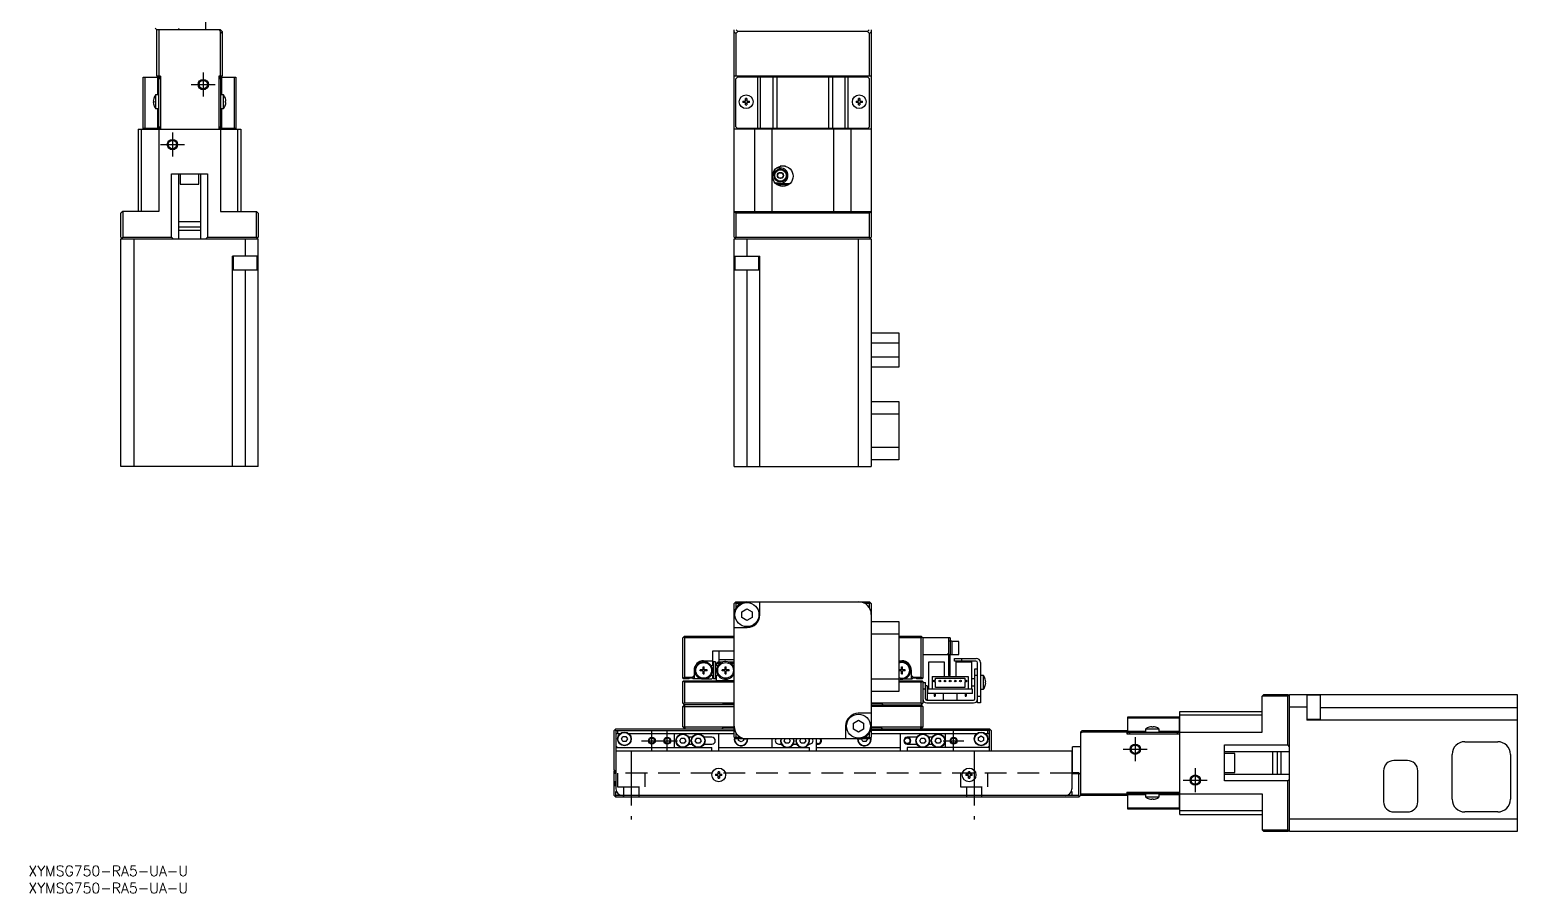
# Model space of a CAD drawing. Extents: x 0 to 880, y -8 to 520.
# Drawn here: x 0.4 to 434.2, y -8 to 243.9 of the extents above; entities that cross this region are included whole.
import ezdxf

# ---------------------------------------------------------------- set-up
doc = ezdxf.new("R2010")
doc.units = 0
doc.header["$LTSCALE"] = 0.5
doc.linetypes.add('CENTER', pattern=[50.8, 31.75, -6.35, 6.35, -6.35])
doc.linetypes.add('DASHED', pattern=[19.05, 12.7, -6.35])
for name, color, linetype in [('MSM_CENTER', 1, 'CENTER'), ('MSM_CONTINUOUS', 7, 'CONTINUOUS'), ('MSM_DASHED', 4, 'DASHED'), ('MSM_NARROW', 5, 'CONTINUOUS'), ('MSM_PART_NUMBER', 7, 'CONTINUOUS')]:
    doc.layers.add(name, color=color, linetype=linetype)
doc.styles.get("Standard").update_dxf_attribs({"font": 'txt.shx', "height": 1, "bigfont": 'bigfont.shx'})

# ---------------------------------------------------------------- blocks, each defined once
blk = doc.blocks.new('*U2')
at = {"layer": 'MSM_PART_NUMBER'}
blk.add_text('XYMSG750-RA5-UA-U', height=3, dxfattribs=at).set_placement((0, -3))
blk = doc.blocks.new('*U3')
at = {"layer": 'MSM_PART_NUMBER'}
blk.add_text('XYMSG750-RA5-UA-U', height=3, dxfattribs=at).set_placement((0, -8))

msp = doc.modelspace()

# ---------------------------------------------------------------- linework, layer by layer
at = {"layer": 'MSM_CENTER'}
for p, q in [((51, 231.36), (51, 224.36)), ((47.5, 227.86), (54.5, 227.86)), ((42, 213.86), (42, 206.86)), ((38.5, 210.36), (45.5, 210.36)), ((181.84, 33.5), (181.84, 39.5)), ((186.34, 33.5), (186.34, 39.5)), ((269.84, 33.5), (269.84, 39.5)), ((178.84, 36.5), (189.34, 36.5)), ((266.84, 36.5), (272.84, 36.5)), ((322.84, 37.5), (322.84, 30.5)), ((175.84, 33.5), (175.84, 13.5)), ((275.84, 33.5), (275.84, 13.5)), ((319.34, 34), (326.34, 34)), ((340.34, 28.5), (340.34, 21.5)), ((336.84, 25), (343.84, 25))]:
    msp.add_line(p, q, dxfattribs=at)
at = {"layer": 'MSM_CONTINUOUS'}
for p, q in [((37, 244.36), (37.5, 243.86)), ((37.5, 230.36), (37.5, 243.86)), ((56, 243.86), (37.5, 243.86)), ((38, 243.86), (38, 230.36)), ((43.6, 243.86), (43.95, 244.21)), ((51.75, 243.86), (51.75, 246.16)), ((56, 243.25), (55.69, 243.86)), ((56, 243.86), (56.5, 243.36)), ((56, 230.36), (56, 243.25)), ((56.5, 242.75), (56, 243.25)), ((56.5, 243.36), (56.5, 230.36)), ((205.84, 183.36), (205.84, 243.86)), ((206.34, 242.75), (205.84, 243.25)), ((206.95, 243.36), (206.34, 242.75)), ((206.45, 243.86), (206.95, 243.36)), ((244.73, 243.36), (206.95, 243.36)), ((244.73, 243.36), (245.23, 243.86)), ((245.34, 242.75), (244.73, 243.36)), ((245.84, 243.25), (245.34, 242.75)), ((245.84, 243.86), (245.84, 183.36)), ((206.34, 242.75), (206.34, 230.36)), ((245.34, 230.36), (245.34, 242.75)), ((33.5, 215.06), (33.5, 230.06)), ((33.5, 230.06), (38.5, 230.06)), ((33.94, 230.06), (33.94, 215.06)), ((38.5, 230.36), (37.5, 230.36)), ((37.71, 224.86), (37.71, 230.06)), ((38, 215.06), (38, 230.06)), ((38.5, 230.36), (38.5, 214.86)), ((56.5, 230.36), (55.5, 230.36)), ((55.5, 230.36), (55.5, 214.86)), ((55.5, 230.06), (60.5, 230.06)), ((56, 230.06), (56, 215.06)), ((56.29, 230.06), (56.29, 224.86)), ((60.06, 215.06), (60.06, 230.06)), ((60.5, 230.06), (60.5, 215.06)), ((245.84, 230.36), (205.84, 230.36)), ((206.84, 230.06), (206.34, 229.56)), ((244.84, 230.06), (206.84, 230.06)), ((212.72, 215.06), (212.72, 230.06)), ((213.43, 230.06), (213.43, 215.06)), ((215.84, 230.36), (215.84, 230.06)), ((217.19, 215.06), (217.19, 230.06)), ((217.59, 230.06), (217.59, 230.36)), ((218.25, 230.06), (218.25, 215.06)), ((221.04, 230.36), (220.84, 230.16)), ((230.84, 230.16), (220.84, 230.16)), ((220.84, 230.16), (220.84, 230.06)), ((230.84, 230.16), (230.64, 230.36)), ((230.84, 230.06), (230.84, 230.16)), ((233.43, 215.06), (233.43, 230.06)), ((234.09, 230.36), (234.09, 230.06)), ((234.49, 230.06), (234.49, 215.06)), ((235.84, 230.06), (235.84, 230.36)), ((238.25, 215.06), (238.25, 230.06)), ((238.96, 230.06), (238.96, 215.06)), ((245.34, 229.56), (244.84, 230.06)), ((38.5, 229.56), (38, 229.56)), ((56, 229.56), (55.5, 229.56)), ((206.34, 215.56), (206.34, 229.56)), ((245.34, 215.56), (245.34, 229.56)), ((36.41, 223.06), (36.54, 223.06)), ((36.54, 222.66), (36.41, 222.66)), ((36.54, 223.81), (36.54, 223.79)), ((36.54, 223.06), (36.54, 222.66)), ((36.54, 221.93), (36.54, 221.91)), ((37.1, 224.86), (37.1, 220.86)), ((38, 224.86), (37.1, 224.86)), ((56.9, 224.86), (56, 224.86)), ((56.9, 220.86), (56.9, 224.86)), ((57.46, 223.79), (57.46, 223.81)), ((57.46, 223.06), (57.59, 223.06)), ((57.46, 222.66), (57.46, 223.06)), ((57.59, 222.66), (57.46, 222.66)), ((57.46, 221.91), (57.46, 221.93)), ((208.41, 223.06), (209.14, 223.06)), ((209.14, 222.66), (208.41, 222.66)), ((209.14, 223.06), (209.14, 223.79)), ((209.14, 221.93), (209.14, 222.66)), ((209.54, 223.79), (209.54, 223.06)), ((209.54, 223.06), (210.27, 223.06)), ((209.54, 222.66), (209.54, 221.93)), ((210.27, 222.66), (209.54, 222.66)), ((241.41, 223.06), (242.14, 223.06)), ((242.14, 222.66), (241.41, 222.66)), ((242.14, 223.06), (242.14, 223.79)), ((242.14, 221.93), (242.14, 222.66)), ((242.54, 223.79), (242.54, 223.06)), ((242.54, 223.06), (243.27, 223.06)), ((243.27, 222.66), (242.54, 222.66)), ((242.54, 222.66), (242.54, 221.93)), ((37.1, 220.86), (38, 220.86)), ((37.71, 215.06), (37.71, 220.86)), ((56, 220.86), (56.9, 220.86)), ((56.29, 220.86), (56.29, 215.06)), ((32, 214.86), (32, 190.86)), ((32, 214.86), (62, 214.86)), ((33, 190.86), (33, 214.86)), ((38.5, 215.06), (33.5, 215.06)), ((38, 215.56), (38.5, 215.56)), ((38, 214.86), (38, 190.86)), ((55.5, 215.56), (56, 215.56)), ((60.5, 215.06), (55.5, 215.06)), ((56, 214.86), (56, 190.86)), ((61, 214.86), (61, 190.86)), ((62, 214.86), (62, 190.86)), ((245.84, 214.86), (205.84, 214.86)), ((206.34, 215.56), (206.84, 215.06)), ((244.84, 215.06), (206.84, 215.06)), ((211.84, 190.86), (211.84, 214.86)), ((215.84, 215.06), (215.84, 214.86)), ((216.84, 214.86), (216.84, 190.86)), ((217.96, 215.06), (217.96, 215.03)), ((217.96, 215.03), (233.72, 215.03)), ((218.57, 215.03), (218.57, 214.86)), ((219.02, 215.06), (219.02, 215.03)), ((219.6, 215.06), (219.6, 215.03)), ((221.07, 215.03), (221.07, 214.86)), ((223.57, 214.86), (223.57, 215.03)), ((228.11, 215.03), (228.11, 214.86)), ((230.61, 214.86), (230.61, 215.03)), ((232.08, 215.06), (232.08, 215.03)), ((232.66, 215.06), (232.66, 215.03)), ((233.11, 214.86), (233.11, 215.03)), ((233.72, 215.03), (233.72, 215.06)), ((234.84, 214.86), (234.84, 190.86)), ((235.84, 214.86), (235.84, 215.06)), ((239.84, 214.86), (239.84, 190.86)), ((244.84, 215.06), (245.34, 215.56)), ((220.81, 204.06), (219.27, 204.06)), ((41.75, 183.36), (41.75, 201.86)), ((41.75, 201.86), (52.25, 201.86)), ((43.75, 201.86), (43.75, 182.86)), ((44.25, 201.86), (44.25, 198.86)), ((49.75, 198.86), (49.75, 201.86)), ((50.25, 182.86), (50.25, 201.86)), ((52.25, 201.86), (52.25, 183.36)), ((218.24, 203.56), (219.34, 203.56)), ((218.47, 201.36), (218.91, 202.11)), ((218.91, 200.61), (218.47, 201.36)), ((218.91, 202.11), (219.77, 202.11)), ((219.77, 200.61), (218.91, 200.61)), ((219.77, 202.11), (220.21, 201.36)), ((220.21, 201.36), (219.77, 200.61)), ((44.25, 198.86), (49.75, 198.86)), ((219.34, 199.16), (217.8, 199.16)), ((222.08, 198.96), (218, 198.96)), ((221.7, 198.66), (218.38, 198.66)), ((27.5, 190.86), (27, 190.36)), ((27, 183.36), (27, 190.36)), ((27.5, 190.86), (27.5, 183.36)), ((38, 190.86), (27.5, 190.86)), ((50.25, 187.86), (43.75, 187.86)), ((56, 190.86), (66.5, 190.86)), ((66.5, 183.36), (66.5, 190.86)), ((67, 190.36), (66.5, 190.86)), ((67, 190.36), (67, 183.36)), ((206.34, 190.36), (205.84, 190.86)), ((205.84, 190.86), (245.84, 190.86)), ((206.34, 190.36), (206.34, 183.36)), ((245.34, 190.36), (206.34, 190.36)), ((245.84, 190.86), (245.34, 190.36)), ((245.34, 183.36), (245.34, 190.36)), ((27, 183.36), (27.5, 182.86)), ((27, 116.46), (27, 182.86)), ((27, 182.86), (67, 182.86)), ((27.25, 183.11), (27.5, 183.36)), ((27.5, 183.36), (41.75, 183.36)), ((30.7, 182.86), (30.7, 116.46)), ((41.75, 183.36), (42.25, 182.86)), ((43.75, 186.36), (50.25, 186.36)), ((43.75, 185.36), (50.25, 185.36)), ((51.75, 182.86), (52.25, 183.36)), ((52.25, 183.36), (66.5, 183.36)), ((63.3, 177.86), (63.3, 182.86)), ((66.5, 183.36), (66.75, 183.11)), ((67, 183.36), (66.5, 182.86)), ((67, 116.46), (67, 182.86)), ((205.84, 183.36), (206.34, 182.86)), ((205.84, 182.86), (245.84, 182.86)), ((205.84, 116.46), (205.84, 182.86)), ((206.09, 183.11), (206.34, 183.36)), ((206.34, 183.36), (245.34, 183.36)), ((209.54, 182.86), (209.54, 177.86)), ((242.14, 116.46), (242.14, 182.86)), ((245.34, 183.36), (245.59, 183.11)), ((245.34, 182.86), (245.84, 183.36)), ((245.84, 182.86), (245.84, 116.46)), ((67, 177.86), (59.51, 177.86)), ((59.51, 116.46), (59.51, 177.86)), ((59.76, 177.86), (59.76, 173.86)), ((59.76, 173.86), (66.76, 173.86)), ((63.21, 173.86), (63.21, 116.46)), ((66.76, 173.86), (66.76, 177.86)), ((205.84, 177.86), (213.33, 177.86)), ((206.08, 177.86), (206.08, 173.86)), ((206.08, 173.86), (213.08, 173.86)), ((209.63, 116.46), (209.63, 173.86)), ((213.08, 173.86), (213.08, 177.86)), ((213.33, 116.46), (213.33, 177.86)), ((245.84, 155.46), (253.84, 155.46)), ((253.84, 152.46), (245.84, 152.46)), ((253.84, 155.46), (253.84, 145.46)), ((245.84, 148.46), (253.84, 148.46)), ((253.84, 145.46), (245.84, 145.46)), ((245.84, 135.46), (253.84, 135.46)), ((253.84, 135.46), (253.84, 118.46)), ((253.84, 131.76), (245.84, 131.76)), ((245.84, 122.16), (253.84, 122.16)), ((253.84, 118.46), (245.84, 118.46)), ((67, 116.46), (27, 116.46)), ((205.84, 116.46), (245.84, 116.46)), ((205.84, 76.5), (206.34, 77)), ((205.84, 37.5), (205.84, 76.5)), ((206.09, 76.75), (206.34, 76.5)), ((206.34, 77), (245.34, 77)), ((207.68, 76.5), (206.34, 76.5)), ((206.34, 76.5), (206.34, 75.16)), ((208.08, 74.13), (209.58, 75)), ((208.08, 72.4), (208.08, 74.13)), ((209.58, 75), (211.08, 74.13)), ((211.08, 74.13), (211.08, 72.4)), ((213.33, 73.21), (213.33, 77)), ((245.34, 76.5), (244, 76.5)), ((245.34, 77), (245.84, 76.5)), ((245.34, 76.5), (245.59, 76.75)), ((245.34, 75.16), (245.34, 76.5)), ((245.84, 76.5), (245.84, 37.5)), ((205.84, 69.51), (209.63, 69.51)), ((209.58, 71.53), (208.08, 72.4)), ((211.08, 72.4), (209.58, 71.53)), ((245.84, 71.3), (253.84, 71.3)), ((253.84, 71.3), (253.84, 50.8)), ((191.34, 67), (190.84, 66.5)), ((190.84, 54.7), (190.84, 66.5)), ((191.34, 66.5), (191.09, 66.75)), ((191.34, 67), (205.84, 67)), ((191.34, 66.5), (191.34, 55)), ((205.84, 66.5), (191.34, 66.5)), ((253.84, 67.6), (245.84, 67.6)), ((253.84, 67), (260.34, 67)), ((260.34, 66.5), (253.84, 66.5)), ((260.34, 67), (260.84, 66.5)), ((260.59, 66.75), (260.34, 66.5)), ((260.34, 55), (260.34, 66.5)), ((268.84, 66.5), (260.84, 66.5)), ((260.84, 66.5), (260.84, 54.7)), ((268.34, 66.5), (268.34, 55.5)), ((269.34, 65.5), (268.34, 65.5)), ((268.84, 66.5), (268.84, 63.5)), ((269.34, 65.5), (269.34, 61.5)), ((271.34, 65.4), (269.34, 65.4)), ((271.34, 61.6), (271.34, 65.4)), ((199.64, 58.55), (199.64, 62.7)), ((199.64, 62.7), (205.84, 62.7)), ((201.39, 62.7), (201.39, 59.5)), ((269.34, 61.5), (260.84, 61.5)), ((268.34, 62), (267.84, 61.5)), ((268.84, 63.5), (268.84, 61.5)), ((268.84, 55.5), (268.84, 61.5)), ((269.34, 61.6), (271.34, 61.6)), ((194.14, 57), (194.14, 54.5)), ((195.94, 56.85), (195.94, 57.15)), ((196.74, 57.15), (195.94, 57.15)), ((196.74, 56.85), (195.94, 56.85)), ((196.47, 57.15), (196.47, 56.85)), ((196.8, 58), (197.09, 58)), ((196.8, 57.2), (196.8, 58)), ((197.09, 57.47), (196.8, 57.47)), ((196.8, 56), (196.8, 56.8)), ((197.09, 56.53), (196.8, 56.53)), ((196.94, 59.8), (199.64, 59.8)), ((197.09, 57.2), (197.09, 58)), ((197.09, 56), (197.09, 56.8)), ((197.94, 57.15), (197.15, 57.15)), ((197.94, 56.85), (197.15, 56.85)), ((197.41, 56.85), (197.41, 57.15)), ((197.94, 56.85), (197.94, 57.15)), ((199.64, 58.55), (199.38, 58.4)), ((200.44, 59.5), (199.84, 59.5)), ((199.84, 59.5), (199.84, 54.5)), ((200.44, 59.5), (200.44, 54.5)), ((201.14, 59.5), (200.64, 59)), ((201.68, 59), (200.64, 59)), ((200.64, 59), (200.64, 58.54)), ((200.78, 58.46), (200.64, 58.54)), ((201.14, 59.5), (202.63, 59.5)), ((201.39, 60.2), (205.84, 60.2)), ((202.34, 56.85), (202.34, 57.15)), ((203.14, 57.15), (202.34, 57.15)), ((203.14, 56.85), (202.34, 56.85)), ((202.87, 57.15), (202.87, 56.85)), ((203.2, 58), (203.49, 58)), ((203.2, 57.2), (203.2, 58)), ((203.49, 57.47), (203.2, 57.47)), ((203.2, 56), (203.2, 56.8)), ((203.49, 56.53), (203.2, 56.53)), ((203.49, 57.2), (203.49, 58)), ((203.49, 56), (203.49, 56.8)), ((204.34, 57.15), (203.55, 57.15)), ((204.34, 56.85), (203.55, 56.85)), ((203.81, 56.85), (203.81, 57.15)), ((204.05, 59.5), (205.84, 59.5)), ((204.34, 56.85), (204.34, 57.15)), ((205.84, 59), (205, 59)), ((205.84, 59.3), (205.64, 59.5)), ((253.84, 59.8), (254.74, 59.8)), ((254.54, 57.15), (253.84, 57.15)), ((254.54, 56.85), (253.84, 56.85)), ((254.27, 57.15), (254.27, 56.85)), ((254.6, 58), (254.89, 58)), ((254.6, 57.2), (254.6, 58)), ((254.89, 57.47), (254.6, 57.47)), ((254.6, 56), (254.6, 56.8)), ((254.89, 56.53), (254.6, 56.53)), ((254.89, 57.2), (254.89, 58)), ((254.89, 56), (254.89, 56.8)), ((255.74, 57.15), (254.95, 57.15)), ((255.74, 56.85), (254.95, 56.85)), ((255.21, 56.85), (255.21, 57.15)), ((255.74, 56.85), (255.74, 57.15)), ((257.54, 54.5), (257.54, 57)), ((262.59, 59.5), (267.09, 59.5)), ((262.59, 51.5), (262.59, 59.5)), ((267.09, 59.5), (267.09, 55.2)), ((270.14, 59.7), (270.14, 60.5)), ((270.14, 60.5), (276.44, 60.5)), ((276.34, 59.7), (270.14, 59.7)), ((270.59, 59.5), (271.59, 59.5)), ((270.59, 55.2), (270.59, 59.5)), ((271.59, 59.5), (271.59, 59.4)), ((274.09, 59.4), (271.59, 59.4)), ((272.14, 60.5), (272.14, 59.7)), ((272.39, 59.4), (272.39, 59.5)), ((273.29, 59.5), (272.39, 59.5)), ((272.77, 59.4), (272.77, 59.5)), ((272.92, 59.4), (272.92, 59.5)), ((273.29, 59.4), (273.29, 59.5)), ((274.09, 59.5), (274.09, 59.4)), ((274.09, 59.5), (275.09, 59.5)), ((275.09, 59.5), (275.09, 51.5)), ((276.04, 48.7), (276.04, 57.5)), ((276.04, 57.5), (276.84, 57.5)), ((276.84, 47.5), (276.84, 59.2)), ((277.64, 59.3), (277.64, 47.5)), ((190.84, 54.7), (190.94, 54.6)), ((190.84, 53.8), (191.04, 54)), ((190.84, 47.5), (190.84, 53.8)), ((190.94, 54.6), (191.34, 55)), ((191.04, 54.5), (190.94, 54.6)), ((191.34, 53.6), (190.99, 53.95)), ((192.58, 54.5), (191.04, 54.5)), ((191.04, 54), (200.64, 54)), ((191.34, 55), (193.64, 55)), ((191.34, 53.6), (191.34, 47.5)), ((205.84, 53.6), (191.34, 53.6)), ((194.14, 55.5), (193.64, 55)), ((193.64, 55), (194.14, 54.65)), ((196.23, 54.5), (193.9, 54.5)), ((196.8, 56), (197.09, 56)), ((197.65, 54.5), (199.34, 54.5)), ((199.34, 54.5), (199.64, 54.8)), ((199.38, 55.6), (199.64, 55.45)), ((199.64, 54.8), (199.64, 55.45)), ((200.44, 54.5), (199.84, 54.5)), ((200.64, 55.46), (201.02, 55.67)), ((200.64, 54), (200.64, 55.46)), ((200.64, 54.1), (205.84, 54.1)), ((203.2, 56), (203.49, 56)), ((245.84, 54.5), (254.03, 54.5)), ((253.84, 54), (260.64, 54)), ((260.34, 53.6), (253.84, 53.6)), ((254.6, 56), (254.89, 56)), ((255.45, 54.5), (257.78, 54.5)), ((258.04, 55), (257.54, 55.5)), ((257.54, 54.65), (258.04, 55)), ((258.04, 55), (260.34, 55)), ((260.64, 54.5), (259.1, 54.5)), ((260.34, 55), (260.74, 54.6)), ((260.69, 53.95), (260.34, 53.6)), ((260.34, 47.5), (260.34, 53.6)), ((260.74, 54.6), (260.64, 54.5)), ((260.64, 54), (260.84, 53.8)), ((260.74, 54.6), (260.84, 54.7)), ((260.84, 53.8), (260.84, 47.5)), ((260.84, 53.5), (261.64, 53.5)), ((261.64, 48.7), (261.64, 53.5)), ((262.14, 52.5), (261.64, 52.5)), ((262.14, 52.5), (262.14, 48.5)), ((263.59, 55.2), (263.59, 51.5)), ((263.59, 55.2), (274.09, 55.2)), ((264.09, 54.15), (264.59, 54.15)), ((264.09, 53.65), (264.09, 54.15)), ((264.59, 53.65), (264.09, 53.65)), ((264.59, 54.7), (273.09, 54.7)), ((264.59, 54.15), (264.59, 54.7)), ((264.59, 52), (264.59, 53.65)), ((268.84, 55.5), (268.34, 55.5)), ((273.09, 54.7), (273.09, 54.15)), ((273.09, 54.15), (273.59, 54.15)), ((273.09, 53.65), (273.09, 52)), ((273.59, 53.65), (273.09, 53.65)), ((273.59, 54.15), (273.59, 53.65)), ((274.09, 55.2), (274.09, 51.5)), ((276.04, 54.5), (275.09, 54.5)), ((275.09, 52.5), (276.04, 52.5)), ((276.84, 55.5), (276.04, 55.5)), ((278.54, 55.5), (277.64, 55.5)), ((278.54, 51.5), (278.54, 55.5)), ((279.1, 54.43), (279.1, 54.45)), ((279.1, 53.7), (279.23, 53.7)), ((279.1, 53.3), (279.1, 53.7)), ((279.23, 53.3), (279.1, 53.3)), ((279.1, 52.55), (279.1, 52.57)), ((253.84, 50.8), (245.84, 50.8)), ((261.64, 51.5), (260.84, 51.5)), ((261.69, 48.5), (262.14, 48.5)), ((262.04, 48.3), (275.64, 48.3)), ((262.34, 50.3), (262.34, 51.5)), ((275.34, 51.5), (262.34, 51.5)), ((275.34, 50.3), (262.34, 50.3)), ((264.22, 50.3), (264.22, 49.5)), ((264.22, 49.5), (264.47, 49.5)), ((264.47, 50.3), (264.47, 49.5)), ((273.09, 52), (264.59, 52)), ((266.84, 50.3), (266.84, 48.3)), ((270.84, 48.3), (270.84, 50.3)), ((273.22, 50.3), (273.22, 49.5)), ((273.22, 49.5), (273.47, 49.5)), ((273.47, 50.3), (273.47, 49.5)), ((275.34, 50.3), (275.34, 51.5)), ((276.84, 49.5), (277.64, 49.5)), ((277.64, 51.5), (278.54, 51.5)), ((360.34, 50), (359.84, 49.5)), ((359.84, 39), (359.84, 49.5)), ((367.34, 49.5), (359.84, 49.5)), ((360.34, 50), (367.34, 50)), ((367.84, 49.5), (367.34, 50)), ((367.34, 49.5), (367.59, 49.75)), ((367.34, 35.25), (367.34, 49.5)), ((367.84, 10), (367.84, 50)), ((367.84, 50), (434.24, 50)), ((372.84, 50), (372.84, 42.51)), ((376.84, 49.76), (372.84, 49.76)), ((376.84, 42.76), (376.84, 49.76)), ((434.24, 50), (434.24, 10)), ((191.34, 47), (190.84, 47.5)), ((191.34, 47), (190.84, 46.5)), ((190.84, 46.5), (205.84, 46.5)), ((190.84, 40.5), (190.84, 46.5)), ((191.34, 47.5), (191.09, 47.25)), ((191.34, 47.5), (205.84, 47.5)), ((191.34, 47), (191.34, 40.5)), ((205.84, 47), (191.34, 47)), ((202.44, 47), (202.74, 47.3)), ((205.84, 47.3), (202.74, 47.3)), ((245.84, 44.49), (242.05, 44.49)), ((245.84, 47.5), (260.34, 47.5)), ((248.94, 47.3), (245.84, 47.3)), ((245.84, 47), (260.34, 47)), ((260.84, 46.5), (245.84, 46.5)), ((248.94, 47.3), (249.24, 47)), ((260.59, 47.25), (260.34, 47.5)), ((260.84, 47.5), (260.34, 47)), ((260.34, 40.5), (260.34, 47)), ((260.34, 47), (260.84, 46.5)), ((260.84, 46.5), (260.84, 40.5)), ((262.04, 47.5), (275.64, 47.5)), ((277.64, 47.5), (276.84, 47.5)), ((320.64, 38.5), (320.64, 43.5)), ((320.64, 43.5), (335.64, 43.5)), ((335.64, 43.5), (335.64, 38.5)), ((335.84, 15), (335.84, 45)), ((335.84, 45), (359.84, 45)), ((335.84, 44), (359.84, 44)), ((372.84, 46.3), (367.84, 46.3)), ((376.84, 46.21), (434.24, 46.21)), ((171.34, 40), (170.84, 39.5)), ((170.84, 28), (170.84, 39.5)), ((171.34, 39.5), (171.09, 39.75)), ((171.34, 40), (205.84, 40)), ((171.34, 39.5), (205.84, 39.5)), ((171.34, 39.5), (171.34, 22.5)), ((171.84, 39.5), (171.84, 38.5)), ((190.84, 40.5), (205.84, 40.5)), ((190.84, 40.5), (191.34, 40)), ((191.34, 40.5), (191.55, 40)), ((202.34, 40), (202.64, 40.3)), ((205.84, 40.3), (202.64, 40.3)), ((238.35, 40.79), (238.35, 37)), ((240.6, 41.6), (242.1, 42.47)), ((240.6, 39.87), (240.6, 41.6)), ((242.1, 39), (240.6, 39.87)), ((242.1, 42.47), (243.6, 41.6)), ((243.6, 39.87), (242.1, 39)), ((243.6, 41.6), (243.6, 39.87)), ((245.84, 40.5), (260.84, 40.5)), ((248.74, 40.3), (245.84, 40.3)), ((245.84, 40), (280.34, 40)), ((280.34, 39.5), (245.84, 39.5)), ((248.74, 40.3), (249.04, 40)), ((249.04, 40.5), (249.04, 40.3)), ((260.34, 40.5), (260.13, 40)), ((260.84, 40.5), (260.34, 40)), ((279.84, 38.5), (279.84, 39.5)), ((280.84, 39.5), (280.34, 40)), ((280.59, 39.75), (280.34, 39.5)), ((280.34, 33.5), (280.34, 39.5)), ((280.84, 39.5), (280.84, 33.5)), ((306.84, 39), (307.34, 39.5)), ((307.34, 39.5), (320.34, 39.5)), ((307.95, 39.5), (307.45, 39)), ((320.34, 39.5), (320.34, 38.5)), ((335.64, 43.06), (320.64, 43.06)), ((320.64, 39.29), (325.84, 39.29)), ((329.84, 39.9), (325.84, 39.9)), ((325.84, 39.9), (325.84, 39)), ((326.91, 40.46), (326.89, 40.46)), ((327.64, 40.46), (327.64, 40.59)), ((328.04, 40.46), (327.64, 40.46)), ((328.04, 40.59), (328.04, 40.46)), ((328.79, 40.46), (328.77, 40.46)), ((329.84, 39), (329.84, 39.9)), ((329.84, 39.29), (335.64, 39.29)), ((372.84, 42.76), (376.84, 42.76)), ((434.24, 42.51), (372.84, 42.51)), ((172.52, 38.5), (171.34, 38.5)), ((171.84, 34.5), (171.34, 35)), ((172.97, 37), (173.41, 37.75)), ((173.41, 36.25), (172.97, 37)), ((173.41, 37.75), (174.27, 37.75)), ((174.27, 36.25), (173.41, 36.25)), ((174.27, 37.75), (174.71, 37)), ((174.71, 37), (174.27, 36.25)), ((205.84, 38.5), (175.16, 38.5)), ((188.34, 38.5), (188.34, 34.5)), ((189.97, 36.5), (190.41, 37.25)), ((190.41, 35.75), (189.97, 36.5)), ((190.41, 37.25), (191.27, 37.25)), ((191.27, 35.75), (190.41, 35.75)), ((191.27, 37.25), (191.71, 36.5)), ((191.71, 36.5), (191.27, 35.75)), ((193.61, 37.5), (192.57, 37.5)), ((192.57, 35.5), (193.61, 35.5)), ((194.47, 36.5), (194.91, 37.25)), ((194.91, 35.75), (194.47, 36.5)), ((194.91, 37.25), (195.77, 37.25)), ((195.77, 35.75), (194.91, 35.75)), ((195.77, 37.25), (196.21, 36.5)), ((196.21, 36.5), (195.77, 35.75)), ((199.34, 37.5), (197.07, 37.5)), ((197.07, 35.5), (199.34, 35.5)), ((201.34, 33.5), (201.34, 38.5)), ((206.34, 37), (205.84, 37.5)), ((206.09, 37.25), (206.34, 37.5)), ((206.34, 38.84), (206.34, 37.5)), ((206.34, 37.5), (207.68, 37.5)), ((245.34, 37), (206.34, 37)), ((207.09, 36.57), (207.09, 37)), ((207.84, 36.13), (207.09, 36.57)), ((208.59, 36.57), (207.84, 36.13)), ((208.59, 37), (208.59, 36.57)), ((216.84, 37), (216.84, 34.5)), ((218.84, 35.5), (219.61, 35.5)), ((220.47, 36.5), (220.76, 37)), ((220.91, 35.75), (220.47, 36.5)), ((221.77, 35.75), (220.91, 35.75)), ((222.21, 36.5), (221.77, 35.75)), ((221.92, 37), (222.21, 36.5)), ((223.07, 35.5), (224.11, 35.5)), ((224.97, 36.5), (225.26, 37)), ((225.41, 35.75), (224.97, 36.5)), ((226.27, 35.75), (225.41, 35.75)), ((226.71, 36.5), (226.27, 35.75)), ((226.42, 37), (226.71, 36.5)), ((227.57, 35.5), (227.84, 35.5)), ((229.84, 33.5), (229.84, 37)), ((243.41, 36.25), (242.97, 37)), ((244.27, 36.25), (243.41, 36.25)), ((244, 37.5), (245.34, 37.5)), ((244.71, 37), (244.27, 36.25)), ((245.34, 37.5), (245.34, 38.84)), ((245.59, 37.25), (245.34, 37.5)), ((245.84, 37.5), (245.34, 37)), ((276.52, 38.5), (245.84, 38.5)), ((254.34, 33.5), (254.34, 38.5)), ((259.11, 37.5), (256.34, 37.5)), ((256.34, 35.5), (259.11, 35.5)), ((259.97, 36.5), (260.41, 37.25)), ((260.41, 35.75), (259.97, 36.5)), ((260.41, 37.25), (261.27, 37.25)), ((261.27, 35.75), (260.41, 35.75)), ((261.27, 37.25), (261.71, 36.5)), ((261.71, 36.5), (261.27, 35.75)), ((263.61, 37.5), (262.57, 37.5)), ((262.57, 35.5), (263.61, 35.5)), ((264.47, 36.5), (264.91, 37.25)), ((264.91, 35.75), (264.47, 36.5)), ((264.91, 37.25), (265.77, 37.25)), ((265.77, 35.75), (264.91, 35.75)), ((265.77, 37.25), (266.21, 36.5)), ((266.21, 36.5), (265.77, 35.75)), ((267.34, 38.5), (267.34, 34.5)), ((277.09, 37.43), (277.84, 37.87)), ((277.09, 36.57), (277.09, 37.43)), ((277.84, 36.13), (277.09, 36.57)), ((277.84, 37.87), (278.59, 37.43)), ((278.59, 36.57), (277.84, 36.13)), ((278.59, 37.43), (278.59, 36.57)), ((280.34, 38.5), (279.16, 38.5)), ((280.34, 35), (279.84, 34.5)), ((304.54, 27.1), (304.54, 34.75)), ((306.84, 34.75), (304.54, 34.75)), ((307.45, 39), (306.84, 38.69)), ((306.84, 39), (306.84, 20.5)), ((320.34, 39), (307.45, 39)), ((320.34, 38.5), (335.84, 38.5)), ((320.64, 39), (335.64, 39)), ((321.14, 39), (321.14, 38.5)), ((335.14, 38.5), (335.14, 39)), ((335.84, 39), (359.84, 39)), ((348.84, 24.75), (348.84, 35.25)), ((348.84, 35.25), (367.34, 35.25)), ((367.84, 34.75), (367.34, 35.25)), ((418.94, 36.2), (428.54, 36.2)), ((171.34, 34.5), (199.34, 34.5)), ((171.34, 33.5), (304.34, 33.5)), ((199.34, 33.5), (199.34, 34.5)), ((201.34, 34.5), (227.84, 34.5)), ((227.84, 33.5), (227.84, 34.5)), ((229.84, 34.5), (254.34, 34.5)), ((280.34, 34.5), (256.34, 34.5)), ((256.34, 34.5), (256.34, 33.5)), ((304.34, 33.5), (304.34, 22.5)), ((304.54, 33), (304.34, 33)), ((367.84, 33.25), (348.84, 33.25)), ((351.84, 32.75), (348.84, 32.75)), ((351.84, 27.25), (351.84, 32.75)), ((362.84, 33.25), (362.84, 26.75)), ((364.34, 26.75), (364.34, 33.25)), ((365.34, 26.75), (365.34, 33.25)), ((402.24, 30.7), (398.24, 30.7)), ((415.24, 19.4), (415.24, 32.5)), ((432.24, 32.5), (432.24, 19.4)), ((170.84, 28), (171.24, 27.6)), ((170.84, 27.7), (170.94, 27.8)), ((170.84, 20.5), (170.84, 27.7)), ((171.34, 27.2), (170.84, 27.2)), ((170.84, 27), (171.34, 27)), ((170.94, 27.7), (170.94, 27.9)), ((171.14, 27), (171.34, 26.8)), ((171.24, 27.6), (171.34, 27.7)), ((171.24, 27.6), (171.34, 27.5)), ((171.24, 27.6), (171.24, 27.4)), ((171.24, 27.4), (171.34, 27.4)), ((200.41, 26.7), (201.14, 26.7)), ((201.14, 26.3), (200.41, 26.3)), ((201.14, 26.7), (201.14, 27.43)), ((201.14, 25.57), (201.14, 26.3)), ((201.54, 27.43), (201.54, 26.7)), ((201.54, 26.7), (202.27, 26.7)), ((202.27, 26.3), (201.54, 26.3)), ((201.54, 26.3), (201.54, 25.57)), ((273.41, 26.7), (274.14, 26.7)), ((274.14, 26.3), (273.41, 26.3)), ((274.14, 26.7), (274.14, 27.43)), ((274.14, 25.57), (274.14, 26.3)), ((274.54, 27.43), (274.54, 26.7)), ((274.54, 26.7), (275.27, 26.7)), ((274.54, 26.3), (274.54, 25.57)), ((275.27, 26.3), (274.54, 26.3)), ((306.34, 27.1), (304.34, 27.1)), ((304.34, 27), (306.44, 27)), ((306.34, 26.8), (304.34, 26.8)), ((306.49, 26.95), (306.34, 27.1)), ((306.34, 26.8), (306.49, 26.95)), ((306.34, 20.5), (306.34, 26.8)), ((306.84, 26.6), (306.49, 26.95)), ((348.84, 27.25), (351.84, 27.25)), ((348.84, 26.75), (367.84, 26.75)), ((395.24, 27.7), (395.24, 18.7)), ((405.24, 18.7), (405.24, 27.7)), ((171.04, 23.3), (171.04, 24.5)), ((171.34, 24.5), (171.04, 24.5)), ((171.34, 23.3), (171.04, 23.3)), ((171.34, 20.5), (171.34, 21.7)), ((171.34, 21.7), (171.51, 21.7)), ((304.17, 21.7), (304.34, 21.7)), ((304.34, 21.7), (304.34, 20.5)), ((367.34, 24.75), (348.84, 24.75)), ((367.34, 24.75), (367.84, 25.25)), ((367.34, 10.5), (367.34, 24.75)), ((171.34, 20), (170.84, 20.5)), ((171.34, 20.5), (171.09, 20.25)), ((306.34, 20.5), (171.34, 20.5)), ((306.34, 20), (171.34, 20)), ((306.59, 20.25), (306.34, 20.5)), ((306.34, 20), (306.84, 20.5)), ((306.84, 21), (320.34, 21)), ((320.34, 20.5), (306.84, 20.5)), ((320.34, 21.5), (335.84, 21.5)), ((320.34, 21.5), (320.34, 20.5)), ((320.64, 16.5), (320.64, 21.5)), ((335.64, 21), (320.64, 21)), ((325.84, 20.71), (320.64, 20.71)), ((321.14, 21.5), (321.14, 21)), ((325.84, 21), (325.84, 20.1)), ((325.84, 20.1), (329.84, 20.1)), ((326.89, 19.54), (326.91, 19.54)), ((327.64, 19.54), (328.04, 19.54)), ((327.64, 19.41), (327.64, 19.54)), ((328.04, 19.54), (328.04, 19.41)), ((328.77, 19.54), (328.79, 19.54)), ((329.84, 20.1), (329.84, 21)), ((335.64, 20.71), (329.84, 20.71)), ((335.14, 21), (335.14, 21.5)), ((335.64, 21.5), (335.64, 16.5)), ((335.84, 21), (359.84, 21)), ((359.84, 21), (359.84, 10.5)), ((320.64, 16.94), (335.64, 16.94)), ((335.64, 16.5), (320.64, 16.5)), ((359.84, 16), (335.84, 16)), ((335.84, 15), (359.84, 15)), ((367.84, 13.7), (434.24, 13.7)), ((398.24, 15.7), (402.24, 15.7)), ((428.54, 15.7), (418.94, 15.7)), ((359.84, 10.5), (367.34, 10.5)), ((359.84, 10.5), (360.34, 10)), ((367.34, 10), (360.34, 10)), ((367.59, 10.25), (367.34, 10.5)), ((367.34, 10), (367.84, 10.5)), ((434.24, 10), (367.84, 10))]:
    msp.add_line(p, q, dxfattribs=at)
for centre, radius in [((51, 227.86), 1.23), ((209.34, 222.86), 2), ((242.34, 222.86), 2), ((42, 210.36), 1.23), ((220.04, 201.16), 3), ((219.34, 201.36), 1.9), ((219.34, 201.36), 1.67), ((219.34, 201.36), 0.9), ((209.58, 73.26), 3.5), ((196.94, 57), 2.6), ((196.94, 57), 2.3), ((203.34, 57), 2.3), ((265.84, 53.9), 0.25), ((267.34, 53.9), 0.25), ((268.84, 53.9), 0.25), ((270.34, 53.9), 0.25), ((271.84, 53.9), 0.25), ((242.1, 40.74), 3.5), ((173.84, 37), 2), ((173.84, 37), 1.9), ((181.84, 36.5), 0.783), ((186.34, 36.5), 0.783), ((190.84, 36.5), 2), ((190.84, 36.5), 1.9), ((195.34, 36.5), 2), ((195.34, 36.5), 1.9), ((256.34, 36.5), 0.783), ((260.84, 36.5), 2), ((260.84, 36.5), 1.9), ((265.34, 36.5), 2), ((265.34, 36.5), 1.9), ((269.84, 36.5), 0.783), ((277.84, 37), 2), ((277.84, 37), 1.9), ((322.84, 34), 1.23), ((201.34, 26.5), 2), ((274.34, 26.5), 2), ((340.34, 25), 1.23)]:
    msp.add_circle(centre, radius, dxfattribs=at)
for centre, radius, start, end in [((39.6, 222.86), 3.19, 163.0947, 176.4096), ((39.6, 222.86), 3.19, 183.5903, 196.9053), ((39.6, 222.86), 3.2, 141.3178, 162.73), ((39.6, 222.86), 3.2, 197.27, 218.6822), ((54.4, 222.86), 3.2, 17.27, 38.6822), ((54.4, 222.86), 3.2, 321.3178, 342.73), ((54.4, 222.86), 3.19, 3.5904, 16.9053), ((54.4, 222.86), 3.19, 343.0947, 356.4097), ((209.34, 222.86), 0.95, 167.8468, 192.1532), ((209.34, 222.86), 0.435, 152.6335, 207.3665), ((209.34, 222.86), 0.95, 77.8468, 102.1532), ((209.34, 222.86), 0.435, 62.6335, 117.3665), ((209.34, 222.86), 0.435, 242.6335, 297.3665), ((209.34, 222.86), 0.95, 257.8468, 282.1532), ((209.34, 222.86), 0.435, 332.6335, 27.3665), ((209.34, 222.86), 0.95, 347.8468, 12.1532), ((242.34, 222.86), 0.95, 167.8468, 192.1532), ((242.34, 222.86), 0.435, 152.6335, 207.3665), ((242.34, 222.86), 0.95, 77.8468, 102.1532), ((242.34, 222.86), 0.435, 62.6335, 117.3665), ((242.34, 222.86), 0.435, 242.6335, 297.3665), ((242.34, 222.86), 0.95, 257.8468, 282.1532), ((242.34, 222.86), 0.435, 332.6335, 27.3665), ((242.34, 222.86), 0.95, 347.8468, 12.1532), ((219.34, 201.36), 2.2, 270.0004, 89.9996), ((209.54, 73.3), 3.7, 90, 180), ((242.14, 73.3), 3.7, 0, 90), ((209.63, 73.21), 3.7, 270, 0), ((196.94, 57), 2.8, 90, 180), ((196.74, 57.2), 0.06, 270, 0), ((196.74, 56.8), 0.06, 0, 90), ((197.15, 57.2), 0.06, 180, 270), ((197.15, 56.8), 0.06, 90, 180), ((200.14, 57), 1.59, 100.8931, 126.1972), ((200.26, 56.89), 1.75, 120, 127.006), ((200.14, 57), 1.59, 53.8028, 79.1069), ((203.34, 57), 2.6, 15.9424, 344.0576), ((200.03, 56.89), 1.75, 52.994, 64.5052), ((203.14, 57.2), 0.06, 270, 0), ((203.14, 56.8), 0.06, 0, 90), ((203.55, 57.2), 0.06, 180, 270), ((203.55, 56.8), 0.06, 90, 180), ((254.74, 57), 2.6, 249.7478, 110.2522), ((254.74, 57), 2.3, 246.9643, 113.0357), ((254.54, 57.2), 0.06, 270, 0), ((254.54, 56.8), 0.06, 0, 90), ((254.74, 57), 2.8, 0, 90), ((254.95, 57.2), 0.06, 180, 270), ((254.95, 56.8), 0.06, 90, 180), ((276.34, 59.2), 0.5, 0, 90), ((276.44, 59.3), 1.2, 0, 90), ((193.24, 53.75), 1, 48.5904, 131.4096), ((200.14, 57), 1.59, 233.8028, 259.1069), ((200.26, 57.11), 1.75, 232.994, 240), ((200.14, 57), 1.59, 280.8931, 306.1972), ((200.03, 57.11), 1.75, 304.5052, 307.006), ((258.44, 53.75), 1, 48.5904, 131.4096), ((258.44, 54.75), 1, 228.5904, 311.4096), ((276.04, 53.5), 3.2, 17.27, 38.6822), ((276.04, 53.5), 3.2, 321.3178, 342.73), ((276.04, 53.5), 3.19, 3.5903, 16.9053), ((276.04, 53.5), 3.19, 343.0947, 356.4097), ((262.04, 48.7), 1.2, 180, 270), ((262.04, 48.7), 0.4, 180, 270), ((275.64, 48.7), 0.4, 270, 0), ((275.64, 48.7), 1.2, 270, 0), ((242.05, 40.79), 3.7, 90, 180), ((209.54, 40.7), 3.7, 180, 270), ((242.14, 40.7), 3.7, 270, 0), ((327.84, 37.4), 3.2, 107.27, 128.6822), ((327.84, 37.4), 3.19, 93.5903, 106.9053), ((327.84, 37.4), 3.19, 73.0947, 86.4097), ((327.84, 37.4), 3.2, 51.3178, 72.73), ((199.34, 36.5), 1, 270, 90), ((207.84, 37), 2, 167.0278, 0), ((207.84, 37), 1.9, 168.9343, 0), ((218.84, 36.5), 1, 150, 270), ((221.34, 36.5), 2, 165.5225, 14.4775), ((221.34, 36.5), 1.9, 164.7425, 15.2575), ((225.84, 36.5), 2, 165.5225, 14.4775), ((225.84, 36.5), 1.9, 164.7425, 15.2575), ((227.84, 36.5), 1, 270, 30), ((230.34, 36.5), 0.783, 230.3451, 39.6549), ((243.84, 37), 2, 180, 12.9722), ((243.84, 37), 1.9, 180, 11.0657), ((256.34, 36.5), 1, 90, 270), ((418.94, 32.5), 3.7, 90, 180), ((428.54, 32.5), 3.7, 0, 90), ((398.24, 27.7), 3, 90, 180), ((402.24, 27.7), 3, 0, 90), ((171.24, 27.7), 0.3, 180, 270), ((201.34, 26.5), 0.95, 167.8468, 192.1532), ((201.34, 26.5), 0.435, 152.6335, 207.3665), ((201.34, 26.5), 0.95, 77.8468, 102.1532), ((201.34, 26.5), 0.435, 62.6335, 117.3665), ((201.34, 26.5), 0.435, 242.6335, 297.3665), ((201.34, 26.5), 0.435, 332.6335, 27.3665), ((201.34, 26.5), 0.95, 347.8468, 12.1532), ((274.34, 26.5), 0.95, 167.8468, 192.1532), ((274.34, 26.5), 0.435, 152.6335, 207.3665), ((274.34, 26.5), 0.95, 77.8468, 102.1532), ((274.34, 26.5), 0.435, 62.6335, 117.3665), ((274.34, 26.5), 0.435, 242.6335, 297.3665), ((274.34, 26.5), 0.435, 332.6335, 27.3665), ((274.34, 26.5), 0.95, 347.8468, 12.1532), ((173.34, 22.5), 2, 180, 270), ((201.34, 26.5), 0.95, 257.8468, 282.1532), ((274.34, 26.5), 0.95, 257.8468, 282.1532), ((302.34, 22.5), 2, 270, 0), ((327.84, 22.6), 3.2, 231.3178, 252.73), ((327.84, 22.6), 3.19, 253.0947, 266.4097), ((327.84, 22.6), 3.19, 273.5903, 286.9053), ((327.84, 22.6), 3.2, 287.27, 308.6822), ((398.24, 18.7), 3, 180, 270), ((402.24, 18.7), 3, 270, 0), ((418.94, 19.4), 3.7, 180, 270), ((428.54, 19.4), 3.7, 270, 0)]:
    msp.add_arc(centre, radius, start, end, dxfattribs=at)
at = {"layer": 'MSM_DASHED'}
for p, q in [((304.34, 27), (171.34, 27)), ((171.84, 27), (171.84, 23)), ((179.84, 23), (179.84, 27)), ((271.84, 27), (271.84, 23)), ((279.84, 23), (279.84, 27)), ((171.84, 23), (179.84, 23)), ((173.59, 23), (173.59, 20)), ((178.09, 20), (178.09, 23)), ((271.84, 23), (279.84, 23)), ((273.59, 23), (273.59, 20)), ((278.09, 20), (278.09, 23))]:
    msp.add_line(p, q, dxfattribs=at)
at = {"layer": 'MSM_NARROW'}
for centre, radius in [((51, 227.86), 1.5), ((42, 210.36), 1.5), ((181.84, 36.5), 1), ((186.34, 36.5), 1), ((269.84, 36.5), 1), ((322.84, 34), 1.5), ((340.34, 25), 1.5)]:
    msp.add_circle(centre, radius, dxfattribs=at)
for centre, start, end in [((230.34, 36.5), 240, 30), ((256.34, 36.5), 270, 90)]:
    msp.add_arc(centre, 1, start, end, dxfattribs=at)

# ---------------------------------------------------------------- block references
at = {"layer": 'MSM_CONTINUOUS'}
for name in ['*U2', '*U3']:
    msp.add_blockref(name, (0, 0), dxfattribs=at)

doc.saveas('drawing.dxf')
